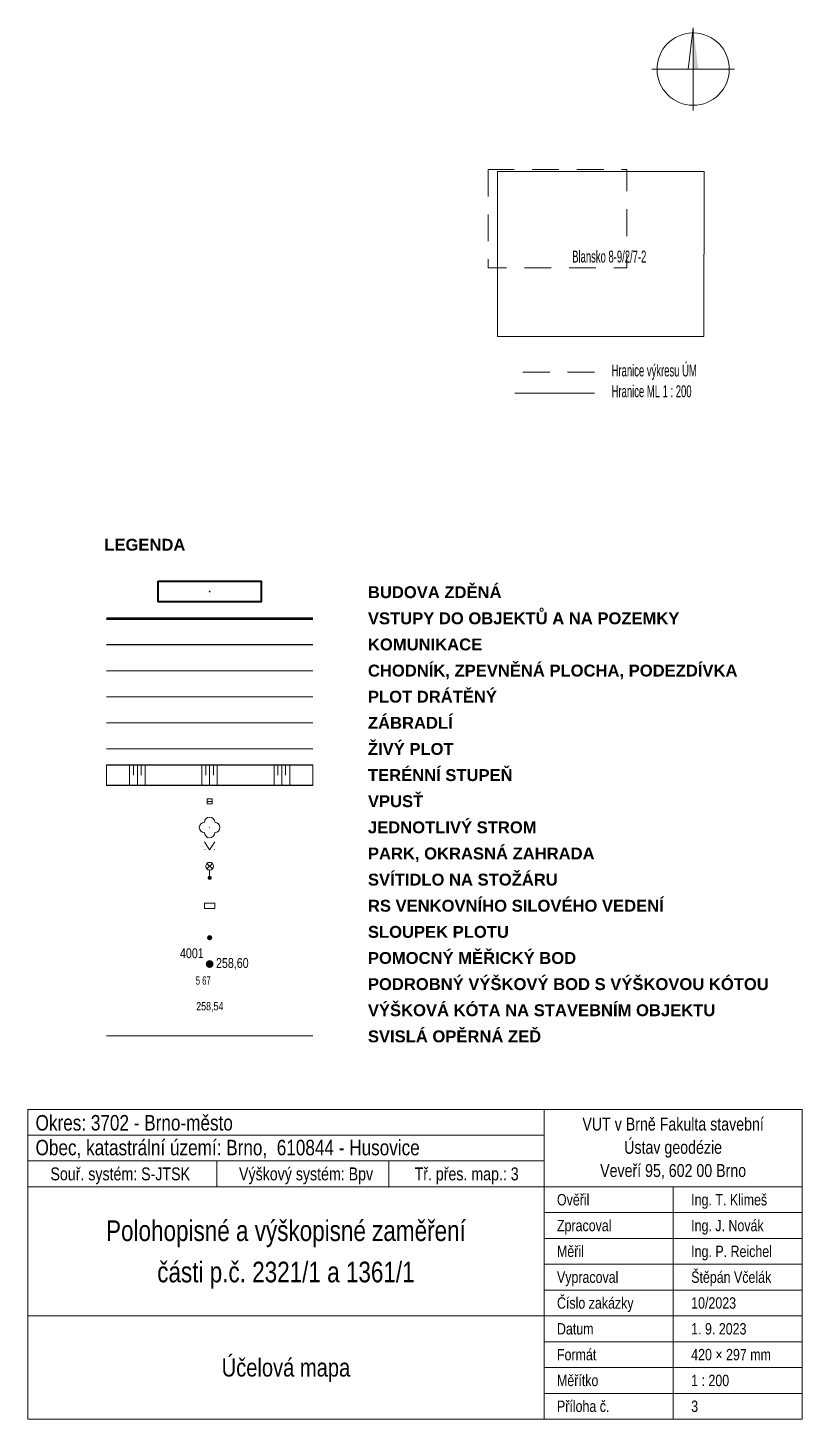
# Paper-space layout 'Tisk A3' of a CAD drawing. Header units: metres. Extents: x -596000.4 to -595919.5, y -1158258.2 to -1158204.3.
# Drawn here: x -595949.5 to -595919.5, y -1158258.2 to -1158204.3 of the extents above; entities that cross this region are included whole.
import ezdxf
from ezdxf.enums import TextEntityAlignment as Align

# ---------------------------------------------------------------- set-up
doc = ezdxf.new("R2010")
doc.units = ezdxf.units.M
doc.header["$MEASUREMENT"] = 0
doc.linetypes.add('DGN Style 2', pattern=[1.734142, 1.040485, -0.693657])
for name, color, linetype, lineweight in [('GS01-body-BP+PMS-buňky', 7, 'Continuous', 0), ('GS02-hranice-jiné komunikace', 7, 'Continuous', 0), ('GS02-hranice-rozhrady', 7, 'Continuous', 0), ('GS02-hranice-vozovky', 7, 'Continuous', 0), ('GS03-plochy nezpevněné-buňky', 7, 'Continuous', 0), ('GS03-stromy', 7, 'Continuous', 0), ('GS04-objekty-buňky', 7, 'Continuous', 0), ('GS04-objekty-linie', 7, 'Continuous', 0), ('GS04-objekty-ostatní', 7, 'Continuous', 0), ('GS04-objekty-vstupy', 7, 'Continuous', 0), ('GS05-doprava-zábrany', 7, 'Continuous', 0), ('GS06-sítě-kanalizace_DEST', 7, 'Continuous', 0), ('GS06-sítě-silové vedení_NEROZ', 7, 'Continuous', 0), ('GS06-sítě-veřejné osvětlení', 7, 'Continuous', 0), ('GS09-výškopis-body podrobné-výšky-TISK', 7, 'Continuous', 0), ('GS09-výškopis-body-BP+PMS-výšky', 7, 'Continuous', 0), ('GS09-výškopis-hrany svahů', 7, 'Continuous', 0), ('GS09-výškopis-objekty-výšky', 7, 'Continuous', 0), ('GS09-výškopis-šrafy svahů', 7, 'Continuous', 0), ('GS10-popis-body-BP+PMS-čísla', 7, 'Continuous', 0), ('GS11-výkres-legenda', 7, 'Continuous', 0), ('GS11-výkres-okrajové náčrtky', 7, 'Continuous', 0), ('GS11-výkres-sever', 7, 'Continuous', 0), ('GS11-výkres-tabulka', 7, 'Continuous', 0)]:
    doc.layers.add(name, color=color, linetype=linetype, lineweight=lineweight)
doc.styles.add('Style-Arial', font='arialbd.ttf')
doc.styles.add('Style-Arial Narrow', font='ARIALN.TTF')

# ---------------------------------------------------------------- blocks, each defined once
blk = doc.blocks.new('SEVER')
at = {"layer": 'GS11-výkres-sever', "color": 7, "linetype": 'Continuous', "lineweight": 0}
for p, q in [((0, 0.008), (-0.001, 0)), ((0, -0.008), (0, 0.008)), ((0.008, 0), (-0.008, 0))]:
    blk.add_line(p, q, dxfattribs=at)
blk.add_arc((0, 0), 0.007, 91.024339, 88.975661, dxfattribs=at)
blk.add_solid([(0, 0.008), (0.001, 0), (0, 0)], dxfattribs=at)
blk = doc.blocks.new('4.02_2')
at = {"layer": 'GS04-objekty-buňky', "linetype": 'Continuous', "lineweight": 0}
h = blk.add_hatch(color=7, dxfattribs=at)
edge = h.paths.add_edge_path()
edge.add_arc((-4.547e-13, -9.095e-13), 0.000175, 0, 360)
blk = doc.blocks.new('6.30_3')
at = {"layer": 'GS06-sítě-kanalizace_DEST', "color": 3, "linetype": 'Continuous', "lineweight": 0}
blk.add_line((-0.0005, 0), (0.0005, 0), dxfattribs=at)
at = {"layer": 'GS06-sítě-kanalizace_DEST', "color": 3, "linetype": 'Continuous', "lineweight": 0, "flags": 128}
blk.add_lwpolyline([(-0.0005, 0.0005), (0.0005, 0.0005), (0.0005, -0.0005), (-0.0005, -0.0005)], close=True, dxfattribs=at)
blk = doc.blocks.new('3.13_4')
at = {"layer": 'GS03-stromy', "linetype": 'Continuous', "lineweight": 0}
h = blk.add_hatch(color=96, dxfattribs=at)
edge = h.paths.add_edge_path()
edge.add_arc((-4.547e-13, 0), 0.0001, 0, 360)
at = {"layer": 'GS03-stromy', "color": 96, "linetype": 'Continuous', "lineweight": 0}
for centre, start, end in [((-0.001, 0), 90, 270), ((0, 0.001), 0, 180), ((0.001, 0), 270, 90), ((0, -0.001), 180, 0)]:
    blk.add_arc(centre, 0.001, start, end, dxfattribs=at)
blk = doc.blocks.new('3.14_9')
at = {"layer": 'GS03-plochy nezpevněné-buňky', "linetype": 'Continuous', "lineweight": 0}
h = blk.add_hatch(color=96, dxfattribs=at)
edge = h.paths.add_edge_path()
edge.add_arc((-0.0009000000004562, 4.99999996464e-05), 0.0001, 0, 360)
h = blk.add_hatch(color=96, dxfattribs=at)
edge = h.paths.add_edge_path()
edge.add_arc((0.0008999999995467, 4.99999996464e-05), 0.0001, 0, 360)
at = {"layer": 'GS03-plochy nezpevněné-buňky', "color": 96, "linetype": 'Continuous', "lineweight": 0}
for p, q in [((-0.001, 0.0015), (0, 0)), ((0, 0), (0.001, 0.0015))]:
    blk.add_line(p, q, dxfattribs=at)
blk = doc.blocks.new('6.560_3')
at = {"layer": 'GS06-sítě-veřejné osvětlení', "linetype": 'Continuous', "lineweight": 0}
h = blk.add_hatch(color=1, dxfattribs=at)
edge = h.paths.add_edge_path()
edge.add_arc((-4.547e-13, 0), 0.0004, 0, 360)
at = {"layer": 'GS06-sítě-veřejné osvětlení', "color": 1, "linetype": 'Continuous', "lineweight": 0}
for p, q in [((-0.00053, 0.00172), (0.00053, 0.00278)), ((-0.00053, 0.00278), (0.00053, 0.00172)), ((0, 0.0015), (0, 0.0004))]:
    blk.add_line(p, q, dxfattribs=at)
blk.add_circle((0, 0.00225), 0.00075, dxfattribs=at)
blk = doc.blocks.new('1.07_3')
at = {"layer": 'GS01-body-BP+PMS-buňky', "linetype": 'Continuous', "lineweight": 0}
h = blk.add_hatch(color=7, dxfattribs=at)
edge = h.paths.add_edge_path()
edge.add_arc((-4.547e-13, 0), 0.00075, 0, 360)
h = blk.add_hatch(color=7, dxfattribs=at)
edge = h.paths.add_edge_path()
edge.add_arc((-4.547e-13, 0), 0.0001, 0, 360)

psp = doc.layouts.new('Tisk A3')

# ---------------------------------------------------------------- hatches: boundary and pattern name
at = {"layer": 'GS02-hranice-rozhrady', "linetype": 'Continuous', "lineweight": 0}
h = psp.add_hatch(color=7, dxfattribs=at)
edge = h.paths.add_edge_path(flags=0)
edge.add_arc((-595942.4900000001, -1158239.58), 0.1, 0, 360)

# ---------------------------------------------------------------- linework, layer by layer
at = {"layer": 'GS02-hranice-jiné komunikace', "color": 7, "linetype": 'Continuous', "lineweight": 0}
psp.add_line((-595946.49, -1158229.24), (-595938.49, -1158229.24), dxfattribs=at)
at = {"layer": 'GS02-hranice-rozhrady', "color": 7, "linetype": 'Continuous', "lineweight": 0}
for p, q in [((-595946.49, -1158230.25), (-595938.49, -1158230.25)), ((-595946.49, -1158232.27), (-595938.49, -1158232.27))]:
    psp.add_line(p, q, dxfattribs=at)
at = {"layer": 'GS02-hranice-vozovky', "color": 7, "linetype": 'Continuous', "lineweight": 30}
psp.add_line((-595946.49, -1158228.22), (-595938.49, -1158228.22), dxfattribs=at)
at = {"layer": 'GS04-objekty-linie', "color": 7, "linetype": 'Continuous', "lineweight": 40, "flags": 128}
psp.add_lwpolyline([(-595944.49, -1158225.77), (-595940.49, -1158225.77), (-595940.49, -1158226.57), (-595944.49, -1158226.57), (-595944.49, -1158225.77)], dxfattribs=at)
at = {"layer": 'GS04-objekty-ostatní', "color": 7, "linetype": 'Continuous', "lineweight": 0}
psp.add_line((-595946.49, -1158243.381), (-595938.49, -1158243.381), dxfattribs=at)
at = {"layer": 'GS04-objekty-vstupy', "color": 253, "linetype": 'Continuous', "lineweight": 53}
psp.add_line((-595946.49, -1158227.22), (-595938.49, -1158227.22), dxfattribs=at)
at = {"layer": 'GS05-doprava-zábrany', "color": 7, "linetype": 'Continuous', "lineweight": 0}
psp.add_line((-595946.49, -1158231.26), (-595938.49, -1158231.26), dxfattribs=at)
at = {"layer": 'GS06-sítě-silové vedení_NEROZ', "color": 1, "linetype": 'Continuous', "lineweight": 0, "flags": 128}
psp.add_lwpolyline([(-595942.69, -1158238.24), (-595942.29, -1158238.24), (-595942.29, -1158238.45), (-595942.69, -1158238.45), (-595942.69, -1158238.24)], dxfattribs=at)
at = {"layer": 'GS09-výškopis-hrany svahů', "color": 30, "linetype": 'Continuous', "lineweight": 30}
for p, q in [((-595946.49, -1158232.88), (-595938.49, -1158232.88)), ((-595938.49, -1158233.69), (-595946.49, -1158233.69))]:
    psp.add_line(p, q, dxfattribs=at)
at = {"layer": 'GS09-výškopis-šrafy svahů', "color": 30, "linetype": 'Continuous', "lineweight": 0}
for p, q in [((-595946.49, -1158233.69), (-595946.49, -1158232.88)), ((-595945.59, -1158232.88), (-595945.59, -1158233.69)), ((-595945.44, -1158232.88), (-595945.44, -1158233.28)), ((-595945.29, -1158232.88), (-595945.29, -1158233.69)), ((-595945.14, -1158232.88), (-595945.14, -1158233.28)), ((-595944.99, -1158232.88), (-595944.99, -1158233.69)), ((-595942.79, -1158232.88), (-595942.79, -1158233.69)), ((-595942.64, -1158232.88), (-595942.64, -1158233.28)), ((-595942.49, -1158232.88), (-595942.49, -1158233.69)), ((-595942.34, -1158232.88), (-595942.34, -1158233.28)), ((-595942.2, -1158232.88), (-595942.2, -1158233.69)), ((-595939.99, -1158232.88), (-595939.99, -1158233.69)), ((-595939.85, -1158232.88), (-595939.85, -1158233.28)), ((-595939.7, -1158232.88), (-595939.7, -1158233.69)), ((-595939.55, -1158232.88), (-595939.55, -1158233.28)), ((-595939.39, -1158232.88), (-595939.39, -1158233.69)), ((-595938.49, -1158233.69), (-595938.49, -1158232.88))]:
    psp.add_line(p, q, dxfattribs=at)
at = {"layer": 'GS11-výkres-okrajové náčrtky', "color": 7, "linetype": 'DGN Style 2', "lineweight": 0}
psp.add_line((-595927.58, -1158217.68), (-595930.67, -1158217.68), dxfattribs=at)
at = {"layer": 'GS11-výkres-okrajové náčrtky', "color": 7, "linetype": 'Continuous', "lineweight": 0}
psp.add_line((-595927.58, -1158218.49), (-595930.67, -1158218.49), dxfattribs=at)
at = {"layer": 'GS11-výkres-okrajové náčrtky', "color": 7, "linetype": 'DGN Style 2', "lineweight": 0, "flags": 128}
psp.add_lwpolyline([(-595931.7, -1158209.83), (-595931.7, -1158213.63), (-595926.33, -1158213.64), (-595926.33, -1158209.83), (-595931.7, -1158209.83)], dxfattribs=at)
at = {"layer": 'GS11-výkres-okrajové náčrtky', "color": 7, "linetype": 'Continuous', "lineweight": 0, "flags": 128}
psp.add_lwpolyline([(-595931.34, -1158216.3), (-595923.34, -1158216.3), (-595923.33, -1158209.9), (-595931.34, -1158209.9), (-595931.34, -1158216.3)], dxfattribs=at)
at = {"layer": 'GS11-výkres-tabulka', "color": 7, "linetype": 'Continuous', "lineweight": 0}
for p, q in [((-595929.5346, -1158258.2269), (-595929.5346, -1158246.2269)), ((-595949.5346, -1158247.2269), (-595929.5346, -1158247.2269)), ((-595949.5346, -1158248.2269), (-595929.5346, -1158248.2269)), ((-595942.2106, -1158249.2269), (-595942.2106, -1158248.2269)), ((-595935.5446, -1158249.2269), (-595935.5446, -1158248.2269)), ((-595949.5346, -1158249.2269), (-595929.5346, -1158249.2269)), ((-595929.5346, -1158249.2269), (-595919.5346, -1158249.2269)), ((-595924.5346, -1158258.2269), (-595924.5346, -1158249.2269)), ((-595929.5346, -1158250.2269), (-595919.5346, -1158250.2269)), ((-595929.5346, -1158251.2269), (-595919.5346, -1158251.2269)), ((-595929.5346, -1158252.2269), (-595919.5346, -1158252.2269)), ((-595929.5346, -1158253.2269), (-595919.5346, -1158253.2269)), ((-595949.5346, -1158254.2269), (-595929.5346, -1158254.2269)), ((-595929.5346, -1158254.2269), (-595919.5346, -1158254.2269)), ((-595929.5346, -1158255.2269), (-595919.5346, -1158255.2269)), ((-595929.5346, -1158256.2269), (-595919.5346, -1158256.2269)), ((-595929.5346, -1158257.2269), (-595919.5346, -1158257.2269))]:
    psp.add_line(p, q, dxfattribs=at)
at = {"layer": 'GS11-výkres-tabulka', "color": 7, "linetype": 'Continuous', "lineweight": 0, "flags": 128}
psp.add_lwpolyline([(-595949.5346, -1158258.2269), (-595919.5346, -1158258.2269), (-595919.5346, -1158246.2269), (-595949.5346, -1158246.2269), (-595949.5346, -1158258.2269)], dxfattribs=at)

# ---------------------------------------------------------------- block references
at = {"layer": 'GS01-body-BP+PMS-buňky', "color": 7, "linetype": 'Continuous', "lineweight": 0, "xscale": 200, "yscale": 200, "zscale": 200}
psp.add_blockref('1.07_3', (-595942.49, -1158240.6), dxfattribs=at)
at = {"layer": 'GS03-plochy nezpevněné-buňky', "color": 96, "linetype": 'Continuous', "lineweight": 0, "xscale": 200, "yscale": 200, "zscale": 200}
psp.add_blockref('3.14_9', (-595942.49, -1158236.17), dxfattribs=at)
at = {"layer": 'GS03-stromy', "color": 96, "linetype": 'Continuous', "lineweight": 0, "xscale": 200, "yscale": 200, "zscale": 200}
psp.add_blockref('3.13_4', (-595942.49, -1158235.31), dxfattribs=at)
at = {"layer": 'GS04-objekty-buňky', "color": 7, "linetype": 'Continuous', "lineweight": 0, "xscale": 200, "yscale": 200, "zscale": 200}
psp.add_blockref('4.02_2', (-595942.49, -1158226.17), dxfattribs=at)
at = {"layer": 'GS06-sítě-kanalizace_DEST', "color": 3, "linetype": 'Continuous', "lineweight": 0, "xscale": 200, "yscale": 200, "zscale": 200}
psp.add_blockref('6.30_3', (-595942.49, -1158234.3), dxfattribs=at)
at = {"layer": 'GS06-sítě-veřejné osvětlení', "color": 1, "linetype": 'Continuous', "lineweight": 0, "xscale": 200, "yscale": 200, "zscale": 200}
psp.add_blockref('6.560_3', (-595942.49, -1158237.26), dxfattribs=at)
at = {"layer": 'GS11-výkres-sever', "color": 7, "linetype": 'Continuous', "lineweight": 0, "xscale": 200, "yscale": 200, "zscale": 200}
psp.add_blockref('SEVER', (-595923.7577, -1158205.9385), dxfattribs=at)

# ---------------------------------------------------------------- texts
at = {"layer": 'GS09-výškopis-body podrobné-výšky-TISK', "color": 32, "linetype": 'Continuous', "lineweight": 0, "style": 'Style-Arial Narrow', "width": 0.8125}
psp.add_text('5 67', height=0.32, dxfattribs=at).set_placement((-595943.028, -1158241.398))
at = {"layer": 'GS09-výškopis-body-BP+PMS-výšky', "color": 32, "linetype": 'Continuous', "lineweight": 0, "style": 'Style-Arial Narrow', "width": 0.947368}
psp.add_text('258,60', height=0.38, dxfattribs=at).set_placement((-595942.242, -1158240.75))
at = {"layer": 'GS09-výškopis-objekty-výšky', "color": 7, "linetype": 'Continuous', "lineweight": 0, "style": 'Style-Arial Narrow', "width": 0.9375}
psp.add_text('258,54', height=0.32, dxfattribs=at).set_placement((-595943.01, -1158242.394))
at = {"layer": 'GS10-popis-body-BP+PMS-čísla', "color": 7, "linetype": 'Continuous', "lineweight": 0, "style": 'Style-Arial Narrow', "width": 0.947368}
psp.add_text('4001', height=0.38, dxfattribs=at).set_placement((-595943.639, -1158240.369))
at = {"layer": 'GS11-výkres-legenda', "color": 7, "linetype": 'Continuous', "lineweight": 0, "style": 'Style-Arial'}
for s, p in [('LEGENDA', (-595946.572, -1158224.589)), ('BUDOVA ZDĚNÁ', (-595936.358, -1158226.427)), ('VSTUPY DO OBJEKTŮ A NA POZEMKY', (-595936.358, -1158227.439)), ('KOMUNIKACE', (-595936.358, -1158228.451)), ('CHODNÍK, ZPEVNĚNÁ PLOCHA, PODEZDÍVKA', (-595936.358, -1158229.463)), ('PLOT DRÁTĚNÝ', (-595936.358, -1158230.475)), ('ZÁBRADLÍ', (-595936.358, -1158231.487)), ('ŽIVÝ PLOT', (-595936.358, -1158232.499)), ('TERÉNNÍ STUPEŇ', (-595936.358, -1158233.511)), ('VPUSŤ', (-595936.358, -1158234.523)), ('JEDNOTLIVÝ STROM', (-595936.358, -1158235.535)), ('PARK, OKRASNÁ ZAHRADA', (-595936.358, -1158236.547)), ('SVÍTIDLO NA STOŽÁRU', (-595936.358, -1158237.559)), ('RS VENKOVNÍHO SILOVÉHO VEDENÍ', (-595936.359, -1158238.571)), ('SLOUPEK PLOTU', (-595936.359, -1158239.583)), ('POMOCNÝ MĚŘICKÝ BOD', (-595936.359, -1158240.595)), ('PODROBNÝ VÝŠKOVÝ BOD S VÝŠKOVOU KÓTOU', (-595936.359, -1158241.607)), ('VÝŠKOVÁ KÓTA NA STAVEBNÍM OBJEKTU', (-595936.359, -1158242.619)), ('SVISLÁ OPĚRNÁ ZEĎ', (-595936.359, -1158243.631))]:
    psp.add_text(s, height=0.46, dxfattribs=at).set_placement(p)
at = {"layer": 'GS11-výkres-okrajové náčrtky', "color": 7, "linetype": 'Continuous', "lineweight": 0, "style": 'Style-Arial Narrow', "width": 0.695652}
for s, p in [('Blansko 8-9/2/7-2', (-595928.445, -1158213.428)), ('Hranice výkresu ÚM', (-595926.917, -1158217.84)), ('Hranice ML 1 : 200', (-595926.917, -1158218.645))]:
    psp.add_text(s, height=0.46, dxfattribs=at).set_placement(p)
at = {"layer": 'GS11-výkres-tabulka', "color": 7, "linetype": 'Continuous', "lineweight": 0, "style": 'Style-Arial Narrow', "width": 0.966667}
for s, p in [('Okres: 3702 - Brno-město', (-595949.2346, -1158247.0469)), ('Obec, katastrální území: Brno,  610844 - Husovice', (-595949.2346, -1158248.0069))]:
    psp.add_text(s, height=0.6, dxfattribs=at).set_placement(p)
at = {"layer": 'GS11-výkres-tabulka', "color": 7, "linetype": 'Continuous', "lineweight": 0, "style": 'Style-Arial Narrow'}
for s, height, width, p in [('VUT v Brně Fakulta stavební', 0.5, 0.96, (-595924.5346, -1158247.0469)), ('Ústav geodézie', 0.5, 0.96, (-595924.5346, -1158247.9469)), ('Veveří 95, 602 00 Brno', 0.5, 0.96, (-595924.5346, -1158248.8469)), ('Polohopisné a výškopisné zaměření', 0.8, 0.95, (-595939.5346, -1158251.3269)), ('části p.č. 2321/1 a 1361/1', 0.8, 0.95, (-595939.5346, -1158252.9269))]:
    psp.add_text(s, height=height, dxfattribs=dict(at, width=width)).set_placement(p, align=Align.CENTER)
for s, height, width, p in [('Souř. systém: S-JTSK', 0.5, 0.96, (-595945.9546, -1158248.7269)), ('Výškový systém: Bpv', 0.5, 0.96, (-595938.7546, -1158248.7269)), ('Tř. přes. map.: 3', 0.5, 0.96, (-595932.5346, -1158248.7269)), ('Účelová mapa', 0.7, 0.971429, (-595939.5346, -1158256.2269))]:
    psp.add_text(s, height=height, dxfattribs=dict(at, width=width)).set_placement(p, align=Align.MIDDLE_CENTER)
at = {"layer": 'GS11-výkres-tabulka', "color": 7, "linetype": 'Continuous', "lineweight": 0, "style": 'Style-Arial Narrow', "width": 0.954545}
for s, p in [('Ověřil', (-595929.0346, -1158249.7269)), ('Ing. T. Klimeš', (-595923.8346, -1158249.7269)), ('Zpracoval', (-595929.0346, -1158250.7269)), ('Ing. J. Novák', (-595923.8346, -1158250.7269)), ('Měřil', (-595929.0346, -1158251.7269)), ('Ing. P. Reichel', (-595923.8346, -1158251.7269)), ('Štěpán Včelák', (-595923.8346, -1158252.7269)), ('Vypracoval', (-595929.0346, -1158252.7269)), ('Číslo zakázky', (-595929.0346, -1158253.7269)), ('10/2023', (-595923.8346, -1158253.7269)), ('Datum', (-595929.0346, -1158254.7269)), ('1. 9. 2023', (-595923.8346, -1158254.7269)), ('Formát', (-595929.0346, -1158255.7269)), ('420 × 297 mm', (-595923.8346, -1158255.7269)), ('Měřítko', (-595929.0346, -1158256.7269)), ('1 : 200', (-595923.8346, -1158256.7269)), ('Příloha č.', (-595929.0346, -1158257.7269)), ('3', (-595923.8346, -1158257.7269))]:
    psp.add_text(s, height=0.44, dxfattribs=at).set_placement(p, align=Align.MIDDLE_LEFT)

doc.saveas('drawing.dxf')
